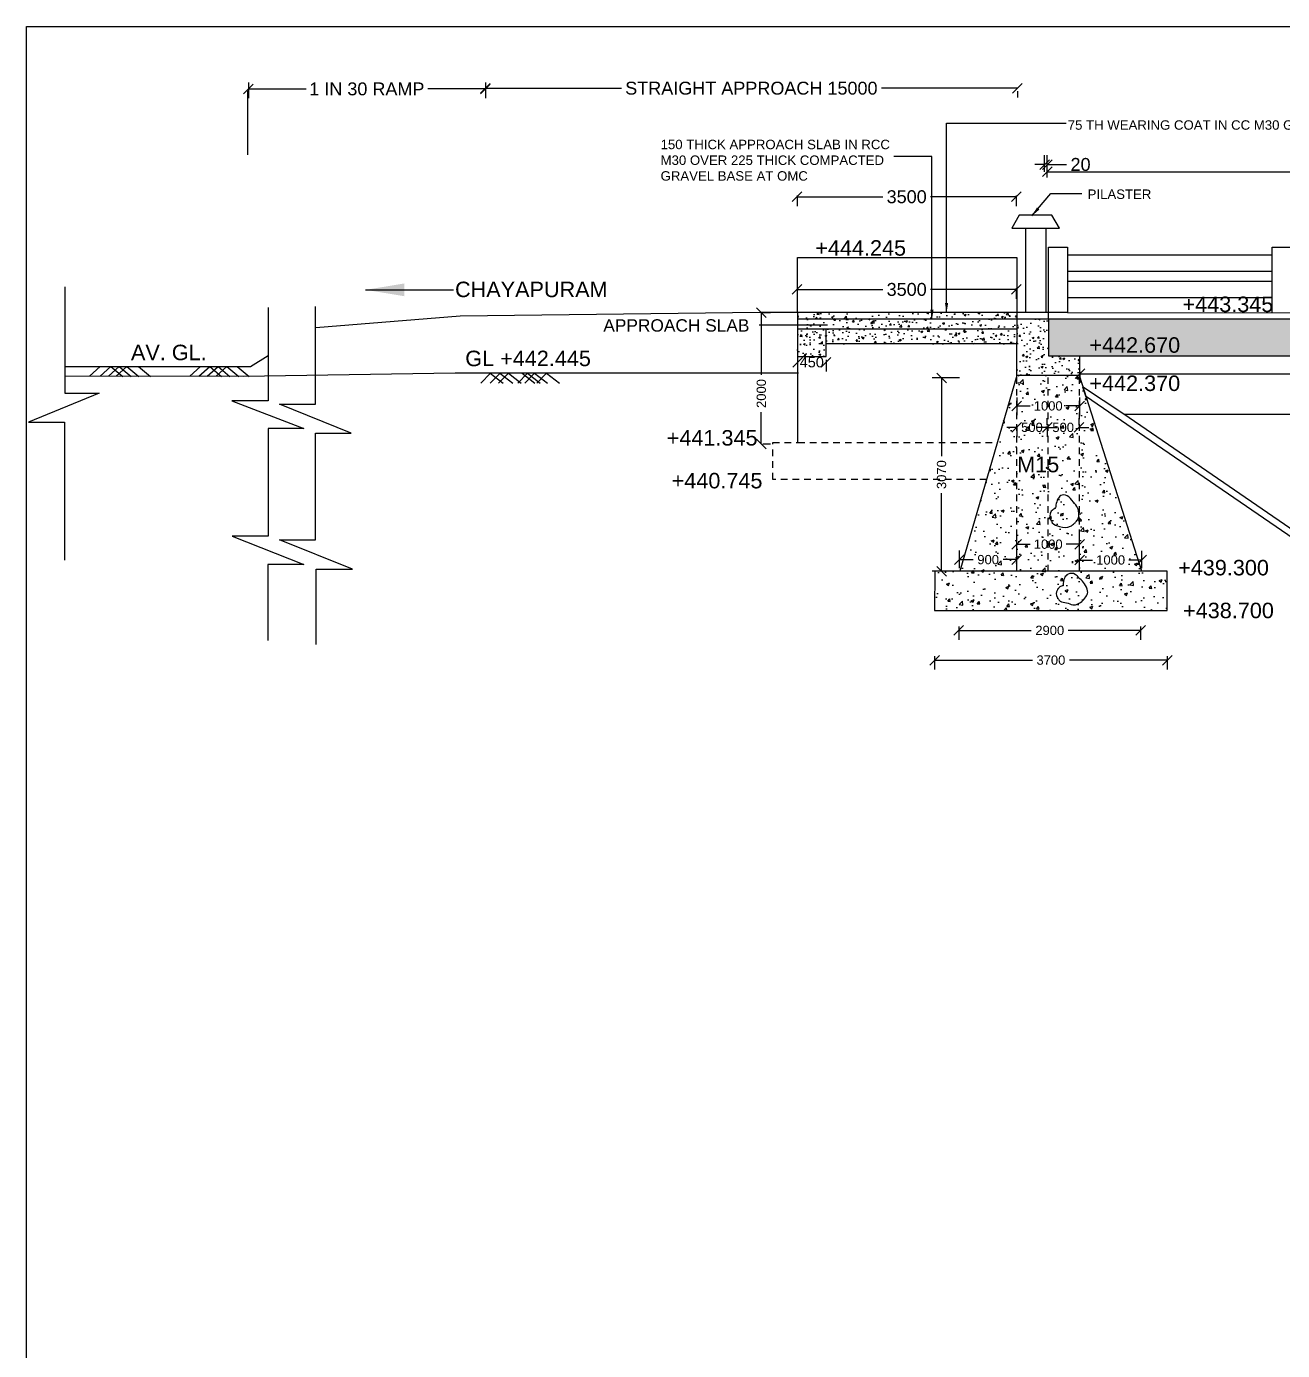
# Model space of a CAD drawing. Header units: inches. Extents: x 214 to 450, y 289 to 479.
# Drawn here: x 214.22 to 238.57, y 331.06 to 356.72 of the extents above; entities that cross this region are included whole.
import ezdxf

# ---------------------------------------------------------------- set-up
doc = ezdxf.new("R2010")
doc.units = ezdxf.units.IN
doc.header["$MEASUREMENT"] = 0
doc.linetypes.add('HIDDEN', pattern=[9.525, 6.35, -3.175])
for name, color, linetype in [('DIMENSION', 255, 'Continuous'), ('DRAWING', 2, 'Continuous'), ('HATCH', 7, 'Continuous'), ('TEXT', 255, 'Continuous')]:
    doc.layers.add(name, color=color, linetype=linetype)
doc.styles.get("Standard").update_dxf_attribs({"font": 'arial.ttf'})
doc.dimstyles.get("Standard").update_dxf_attribs({"dimtxt": 0.18, "dimasz": 0.1875, "dimexe": 0.18, "dimexo": 0.0625, "dimgap": 0.09, "dimtad": 0, "dimtih": 1, "dimtoh": 1, "dimdec": 4, "dimzin": 0, "dimdsep": 46, "dimtxsty": 'Standard', "dimcen": 0.09, "dimadec": 0, "dimazin": 0, "dimtfac": 1, "dimtdec": 4, "dimtofl": 0, "dimtmove": 0, "dimatfit": 3, "dimfxl": 1, "dimtolj": 1, "dimtzin": 0, "dimarcsym": 0})
pattern_1 = [(50, (0, 0), (0.57380815, -0.0502017), [0.06, -0.66]), (355, (0, 0), (-0.1110011, 0.6017537), [0.048, -0.528]), (100.4514, (0.0478, -0.0042), (0.4628075, 0.5515516), [0.05099215, -0.5609137]), (46.1842, (0, 0.16), (0.8537928, -0.1324152), [0.09, -0.99]), (96.6356, (0.07115, 0.149), (0.7477302, 0.7792943), [0.0764882, -0.8413704]), (351.1842, (0, 0.16), (0.7477296, 0.7792949), [0.072, -0.792]), (21, (0.08, 0.12), (0.47752564, -0.3220951), [0.06, -0.66]), (326, (0.08, 0.12), (0.1946523, 0.58012), [0.048, -0.528]), (71.4514, (0.1198, 0.09316), (0.6721781, 0.2580244), [0.05099215, -0.5609137]), (37.5, (0, 0), (0.00972788, 0.26631508), [0, -0.5216, 0, -0.536, 0, -0.53]), (7.5, (0, 0), (0.21045563, 0.31552937), [0, -0.3056, 0, -0.5096, 0, -0.202]), (327.5, (-0.1784, 0), (0.42705795, -0.0180439), [0, -0.2, 0, -0.624, 0, -0.828]), (317.5, (-0.2584, 0), (0.46654894, 0.080084), [0, -0.26, 0, -0.4144, 0, -0.588])]
pattern_2 = [(50, (0, 0), (0.3586301, -0.03137607), [0.0375, -0.4125]), (355, (0, 0), (-0.06937567, 0.37609607), [0.03, -0.33]), (100.4514, (0.0299, -0.0026), (0.2892547, 0.34471977), [0.0318701, -0.35057106]), (46.1842, (0, 0.1), (0.53362052, -0.0827595), [0.05625, -0.61875]), (96.6356, (0.04447, 0.0931), (0.46733135, 0.48705894), [0.04780514, -0.5258565]), (351.1842, (0, 0.1), (0.467331, 0.4870593), [0.045, -0.495]), (21, (0.05, 0.075), (0.29845353, -0.20130945), [0.0375, -0.4125]), (326, (0.05, 0.075), (0.12165767, 0.36257502), [0.03, -0.33]), (71.4514, (0.07487, 0.05822), (0.42011131, 0.16126525), [0.0318701, -0.35057106]), (37.5, (0, 0), (0.006079928, 0.166446927), [0, -0.326, 0, -0.335, 0, -0.33125]), (7.5, (0, 0), (0.13153477, 0.197205856), [0, -0.191, 0, -0.3185, 0, -0.12625]), (327.5, (-0.1115, 0), (0.26691122, -0.011277436), [0, -0.125, 0, -0.39, 0, -0.5175]), (317.5, (-0.1615, 0), (0.29159308, 0.05005249), [0, -0.1625, 0, -0.259, 0, -0.3675])]

# ---------------------------------------------------------------- blocks, each defined once
blk = doc.blocks.new('_Oblique')
at = {"color": 0, "linetype": 'ByBlock', "lineweight": -2}
blk.add_line((-0.5, -0.5), (0.5, 0.5), dxfattribs=at)
blk = doc.blocks.new('*D95')
at = {"layer": 'Defpoints', "color": 0, "ltscale": 0.02, "transparency": 16777216}
for p in [(232.292, 345.152), (235.817, 345.152), (235.817, 345.011)]:
    blk.add_point(p, dxfattribs=at)
at = {"layer": 'DIMENSION', "color": 0, "lineweight": -2, "ltscale": 0.02, "transparency": 16777216}
for p, q in [((232.292, 345.09), (232.292, 344.831)), ((232.292, 345.011), (233.695, 345.011)), ((235.817, 345.011), (234.415, 345.011)), ((235.817, 345.09), (235.817, 344.831))]:
    blk.add_line(p, q, dxfattribs=at)
at = {"layer": 'DIMENSION', "color": 0, "lineweight": -2, "ltscale": 0.02, "transparency": 16777216, "xscale": 0.1875, "yscale": 0.1875, "zscale": 0.1875, "rotation": 180}
blk.add_blockref('_Oblique', (232.292, 345.011), dxfattribs=at)
at = {"layer": 'DIMENSION', "color": 0, "lineweight": -2, "ltscale": 0.02, "transparency": 16777216, "xscale": 0.1875, "yscale": 0.1875, "zscale": 0.1875}
blk.add_blockref('_Oblique', (235.817, 345.011), dxfattribs=at)
at = {"layer": 'DIMENSION', "color": 0, "ltscale": 0.02, "transparency": 16777216, "insert": (234.055, 345.011), "char_height": 0.18, "attachment_point": 5}
blk.add_mtext('\\A1;2900', dxfattribs=at)
blk = doc.blocks.new('*D96')
at = {"layer": 'Defpoints', "color": 0, "ltscale": 0.02, "transparency": 16777216}
for p in [(231.822, 344.576), (236.333, 344.576), (236.333, 344.435)]:
    blk.add_point(p, dxfattribs=at)
at = {"layer": 'DIMENSION', "color": 0, "lineweight": -2, "ltscale": 0.02, "transparency": 16777216}
for p, q in [((231.822, 344.514), (231.822, 344.255)), ((231.822, 344.435), (233.719, 344.435)), ((236.333, 344.435), (234.436, 344.435)), ((236.333, 344.514), (236.333, 344.255))]:
    blk.add_line(p, q, dxfattribs=at)
at = {"layer": 'DIMENSION', "color": 0, "lineweight": -2, "ltscale": 0.02, "transparency": 16777216, "xscale": 0.1875, "yscale": 0.1875, "zscale": 0.1875, "rotation": 180}
blk.add_blockref('_Oblique', (231.822, 344.435), dxfattribs=at)
at = {"layer": 'DIMENSION', "color": 0, "lineweight": -2, "ltscale": 0.02, "transparency": 16777216, "xscale": 0.1875, "yscale": 0.1875, "zscale": 0.1875}
blk.add_blockref('_Oblique', (236.333, 344.435), dxfattribs=at)
at = {"layer": 'DIMENSION', "color": 0, "ltscale": 0.02, "transparency": 16777216, "insert": (234.077, 344.435), "char_height": 0.18, "attachment_point": 5}
blk.add_mtext('\\A1;3700', dxfattribs=at)
blk = doc.blocks.new('*D97')
at = {"layer": 'Defpoints', "color": 0, "ltscale": 0.02, "transparency": 16777216}
for p in [(233.416, 349.586), (234.634, 349.586), (234.634, 349.362)]:
    blk.add_point(p, dxfattribs=at)
at = {"layer": 'DIMENSION', "color": 0, "lineweight": -2, "ltscale": 0.02, "transparency": 16777216}
for p, q in [((233.416, 349.523), (233.416, 349.182)), ((234.634, 349.523), (234.634, 349.182)), ((233.416, 349.362), (233.675, 349.362)), ((234.634, 349.362), (234.375, 349.362))]:
    blk.add_line(p, q, dxfattribs=at)
at = {"layer": 'DIMENSION', "color": 0, "lineweight": -2, "ltscale": 0.02, "transparency": 16777216, "xscale": 0.1875, "yscale": 0.1875, "zscale": 0.1875, "rotation": 180}
blk.add_blockref('_Oblique', (233.416, 349.362), dxfattribs=at)
at = {"layer": 'DIMENSION', "color": 0, "lineweight": -2, "ltscale": 0.02, "transparency": 16777216, "xscale": 0.1875, "yscale": 0.1875, "zscale": 0.1875}
blk.add_blockref('_Oblique', (234.634, 349.362), dxfattribs=at)
at = {"layer": 'DIMENSION', "color": 0, "ltscale": 0.02, "transparency": 16777216, "insert": (234.025, 349.362), "char_height": 0.18, "attachment_point": 5}
blk.add_mtext('\\A1;1000', dxfattribs=at)
blk = doc.blocks.new('*D98')
at = {"layer": 'Defpoints', "color": 0, "ltscale": 0.02, "transparency": 16777216}
for p in [(233.414, 349.005), (234.007, 349.005), (234.007, 348.946)]:
    blk.add_point(p, dxfattribs=at)
at = {"layer": 'DIMENSION', "color": 0, "lineweight": -2, "ltscale": 0.02, "transparency": 16777216}
for p, q in [((233.414, 348.946), (233.226, 348.946)), ((233.414, 348.943), (233.414, 348.766)), ((234.007, 348.946), (234.195, 348.946)), ((234.007, 348.943), (234.007, 348.766))]:
    blk.add_line(p, q, dxfattribs=at)
at = {"layer": 'DIMENSION', "color": 0, "lineweight": -2, "ltscale": 0.02, "transparency": 16777216, "xscale": 0.1875, "yscale": 0.1875, "zscale": 0.1875}
blk.add_blockref('_Oblique', (233.414, 348.946), dxfattribs=at)
at = {"layer": 'DIMENSION', "color": 0, "lineweight": -2, "ltscale": 0.02, "transparency": 16777216, "xscale": 0.1875, "yscale": 0.1875, "zscale": 0.1875, "rotation": 180}
blk.add_blockref('_Oblique', (234.007, 348.946), dxfattribs=at)
at = {"layer": 'DIMENSION', "color": 0, "ltscale": 0.02, "transparency": 16777216, "insert": (233.71, 348.946), "char_height": 0.18, "attachment_point": 5}
blk.add_mtext('\\A1;500', dxfattribs=at)
blk = doc.blocks.new('*D99')
at = {"layer": 'Defpoints', "color": 0, "ltscale": 0.02, "transparency": 16777216}
for p in [(234.007, 348.924), (234.624, 348.946), (234.624, 348.924)]:
    blk.add_point(p, dxfattribs=at)
at = {"layer": 'DIMENSION', "color": 0, "lineweight": -2, "ltscale": 0.02, "transparency": 16777216}
for p, q in [((234.007, 348.987), (234.007, 349.126)), ((234.624, 348.987), (234.624, 349.126)), ((234.007, 348.946), (233.82, 348.946)), ((234.624, 348.946), (234.811, 348.946))]:
    blk.add_line(p, q, dxfattribs=at)
at = {"layer": 'DIMENSION', "color": 0, "lineweight": -2, "ltscale": 0.02, "transparency": 16777216, "xscale": 0.1875, "yscale": 0.1875, "zscale": 0.1875}
blk.add_blockref('_Oblique', (234.007, 348.946), dxfattribs=at)
at = {"layer": 'DIMENSION', "color": 0, "lineweight": -2, "ltscale": 0.02, "transparency": 16777216, "xscale": 0.1875, "yscale": 0.1875, "zscale": 0.1875, "rotation": 180}
blk.add_blockref('_Oblique', (234.624, 348.946), dxfattribs=at)
at = {"layer": 'DIMENSION', "color": 0, "ltscale": 0.02, "transparency": 16777216, "insert": (234.315, 348.946), "char_height": 0.18, "attachment_point": 5}
blk.add_mtext('\\A1;500', dxfattribs=at)
blk = doc.blocks.new('*D100')
at = {"layer": 'Defpoints', "color": 0, "ltscale": 0.02, "transparency": 16777216}
for p in [(231.958, 349.906), (232.368, 349.906), (232.368, 346.157)]:
    blk.add_point(p, dxfattribs=at)
at = {"layer": 'DIMENSION', "color": 0, "lineweight": -2, "ltscale": 0.02, "transparency": 16777216}
for p, q in [((232.305, 349.906), (231.778, 349.906)), ((231.958, 349.906), (231.958, 348.39)), ((231.958, 346.157), (231.958, 347.673)), ((232.305, 346.157), (231.778, 346.157))]:
    blk.add_line(p, q, dxfattribs=at)
at = {"layer": 'DIMENSION', "color": 0, "lineweight": -2, "ltscale": 0.02, "transparency": 16777216, "xscale": 0.1875, "yscale": 0.1875, "zscale": 0.1875}
for p, rotation in [((231.958, 349.906), 90), ((231.958, 346.157), 270)]:
    blk.add_blockref('_Oblique', p, dxfattribs=dict(at, rotation=rotation))
at = {"layer": 'DIMENSION', "color": 0, "ltscale": 0.02, "transparency": 16777216, "insert": (231.958, 348.031), "char_height": 0.18, "attachment_point": 5, "rotation": 90}
blk.add_mtext('\\A1;3070', dxfattribs=at)
blk = doc.blocks.new('*D101')
at = {"layer": 'Defpoints', "color": 0, "ltscale": 0.02, "transparency": 16777216}
for p in [(228.435, 351.171), (228.465, 351.171), (228.435, 348.627)]:
    blk.add_point(p, dxfattribs=at)
at = {"layer": 'DIMENSION', "color": 0, "lineweight": -2, "ltscale": 0.02, "transparency": 16777216}
for p, q in [((228.465, 351.171), (228.465, 349.963)), ((228.497, 351.171), (228.645, 351.171)), ((228.465, 348.627), (228.465, 349.243)), ((228.497, 348.627), (228.645, 348.627))]:
    blk.add_line(p, q, dxfattribs=at)
at = {"layer": 'DIMENSION', "color": 0, "lineweight": -2, "ltscale": 0.02, "transparency": 16777216, "xscale": 0.1875, "yscale": 0.1875, "zscale": 0.1875}
for p, rotation in [((228.465, 351.171), 89.99573861885621), ((228.465, 348.627), 269.9957386188563)]:
    blk.add_blockref('_Oblique', p, dxfattribs=dict(at, rotation=rotation))
at = {"layer": 'DIMENSION', "color": 0, "ltscale": 0.02, "transparency": 16777216, "insert": (228.465, 349.603), "char_height": 0.18, "attachment_point": 5, "rotation": 90}
blk.add_mtext('\\A1;2000', dxfattribs=at)
blk = doc.blocks.new('*D113')
at = {"layer": 'Defpoints', "color": 0, "ltscale": 0.02, "transparency": 16777216}
for p in [(234.007, 353.9), (234.007, 353.726), (245.467, 353.726)]:
    blk.add_point(p, dxfattribs=at)
at = {"layer": 'DIMENSION', "color": 0, "lineweight": -2, "ltscale": 0.02, "transparency": 16777216}
for p, q in [((234.007, 353.789), (234.007, 354.08)), ((234.007, 353.9), (239.275, 353.9)), ((245.467, 353.9), (240.2, 353.9)), ((245.467, 353.789), (245.467, 354.08))]:
    blk.add_line(p, q, dxfattribs=at)
at = {"layer": 'DIMENSION', "color": 0, "lineweight": -2, "ltscale": 0.02, "transparency": 16777216, "xscale": 0.1875, "yscale": 0.1875, "zscale": 0.1875, "rotation": 180}
blk.add_blockref('_Oblique', (234.007, 353.9), dxfattribs=at)
at = {"layer": 'DIMENSION', "color": 0, "lineweight": -2, "ltscale": 0.02, "transparency": 16777216, "xscale": 0.1875, "yscale": 0.1875, "zscale": 0.1875}
blk.add_blockref('_Oblique', (245.467, 353.9), dxfattribs=at)
at = {"layer": 'DIMENSION', "color": 0, "ltscale": 0.02, "transparency": 16777216, "insert": (239.737, 353.9), "char_height": 0.25, "attachment_point": 5}
blk.add_mtext('\\A1;9480', dxfattribs=at)
blk = doc.blocks.new('*D114')
at = {"layer": 'Defpoints', "color": 0, "ltscale": 0.02, "transparency": 16777216}
for p in [(233.955, 354.041), (233.955, 353.839), (234.006, 353.839)]:
    blk.add_point(p, dxfattribs=at)
at = {"layer": 'DIMENSION', "color": 0, "lineweight": -2, "ltscale": 0.02, "transparency": 16777216}
for p, q in [((233.955, 353.901), (233.955, 354.221)), ((234.006, 353.901), (234.006, 354.221)), ((233.955, 354.041), (233.767, 354.041)), ((234.006, 354.041), (234.381, 354.041))]:
    blk.add_line(p, q, dxfattribs=at)
at = {"layer": 'DIMENSION', "color": 0, "lineweight": -2, "ltscale": 0.02, "transparency": 16777216, "xscale": 0.1875, "yscale": 0.1875, "zscale": 0.1875}
blk.add_blockref('_Oblique', (233.955, 354.041), dxfattribs=at)
at = {"layer": 'DIMENSION', "color": 0, "lineweight": -2, "ltscale": 0.02, "transparency": 16777216, "xscale": 0.1875, "yscale": 0.1875, "zscale": 0.1875, "rotation": 180}
blk.add_blockref('_Oblique', (234.006, 354.041), dxfattribs=at)
at = {"layer": 'DIMENSION', "color": 0, "ltscale": 0.02, "transparency": 16777216, "insert": (234.652, 354.041), "char_height": 0.25, "attachment_point": 5}
blk.add_mtext('\\A1;20', dxfattribs=at)
blk = doc.blocks.new('*D115')
at = {"layer": 'Defpoints', "color": 0, "ltscale": 0.02, "transparency": 16777216}
for p in [(229.157, 353.505), (229.157, 353.415), (233.407, 353.505)]:
    blk.add_point(p, dxfattribs=at)
at = {"layer": 'DIMENSION', "color": 0, "lineweight": -2, "ltscale": 0.02, "transparency": 16777216}
for p, q in [((229.157, 353.442), (229.157, 353.235)), ((229.157, 353.415), (230.819, 353.415)), ((233.407, 353.415), (231.745, 353.415)), ((233.407, 353.442), (233.407, 353.235))]:
    blk.add_line(p, q, dxfattribs=at)
at = {"layer": 'DIMENSION', "color": 0, "lineweight": -2, "ltscale": 0.02, "transparency": 16777216, "xscale": 0.1875, "yscale": 0.1875, "zscale": 0.1875, "rotation": 180}
blk.add_blockref('_Oblique', (229.157, 353.415), dxfattribs=at)
at = {"layer": 'DIMENSION', "color": 0, "lineweight": -2, "ltscale": 0.02, "transparency": 16777216, "xscale": 0.1875, "yscale": 0.1875, "zscale": 0.1875}
blk.add_blockref('_Oblique', (233.407, 353.415), dxfattribs=at)
at = {"layer": 'DIMENSION', "color": 0, "ltscale": 0.02, "transparency": 16777216, "insert": (231.282, 353.415), "char_height": 0.25, "attachment_point": 5}
blk.add_mtext('\\A1;3500', dxfattribs=at)
blk = doc.blocks.new('*D116')
at = {"layer": 'Defpoints', "color": 0, "ltscale": 0.02, "transparency": 16777216}
for p in [(229.157, 351.709), (229.157, 351.619), (233.407, 351.709)]:
    blk.add_point(p, dxfattribs=at)
at = {"layer": 'DIMENSION', "color": 0, "lineweight": -2, "ltscale": 0.02, "transparency": 16777216}
for p, q in [((229.157, 351.647), (229.157, 351.439)), ((229.157, 351.619), (230.819, 351.619)), ((233.407, 351.619), (231.745, 351.619)), ((233.407, 351.647), (233.407, 351.439))]:
    blk.add_line(p, q, dxfattribs=at)
at = {"layer": 'DIMENSION', "color": 0, "lineweight": -2, "ltscale": 0.02, "transparency": 16777216, "xscale": 0.1875, "yscale": 0.1875, "zscale": 0.1875, "rotation": 180}
blk.add_blockref('_Oblique', (229.157, 351.619), dxfattribs=at)
at = {"layer": 'DIMENSION', "color": 0, "lineweight": -2, "ltscale": 0.02, "transparency": 16777216, "xscale": 0.1875, "yscale": 0.1875, "zscale": 0.1875}
blk.add_blockref('_Oblique', (233.407, 351.619), dxfattribs=at)
at = {"layer": 'DIMENSION', "color": 0, "ltscale": 0.02, "transparency": 16777216, "insert": (231.282, 351.619), "char_height": 0.25, "attachment_point": 5}
blk.add_mtext('\\A1;3500', dxfattribs=at)
blk = doc.blocks.new('*D117')
at = {"layer": 'Defpoints', "color": 0, "ltscale": 0.02, "transparency": 16777216}
for p in [(218.524, 355.69), (223.116, 355.69), (218.524, 355.505)]:
    blk.add_point(p, dxfattribs=at)
at = {"layer": 'DIMENSION', "color": 0, "lineweight": -2, "ltscale": 0.02, "transparency": 16777216}
for p, q in [((218.524, 355.628), (218.524, 355.325)), ((218.524, 355.505), (219.641, 355.505)), ((223.116, 355.505), (222, 355.505)), ((223.116, 355.628), (223.116, 355.325))]:
    blk.add_line(p, q, dxfattribs=at)
at = {"layer": 'DIMENSION', "color": 0, "lineweight": -2, "ltscale": 0.02, "transparency": 16777216, "xscale": 0.1875, "yscale": 0.1875, "zscale": 0.1875, "rotation": 180}
blk.add_blockref('_Oblique', (218.524, 355.505), dxfattribs=at)
at = {"layer": 'DIMENSION', "color": 0, "lineweight": -2, "ltscale": 0.02, "transparency": 16777216, "xscale": 0.1875, "yscale": 0.1875, "zscale": 0.1875}
blk.add_blockref('_Oblique', (223.116, 355.505), dxfattribs=at)
at = {"layer": 'DIMENSION', "color": 0, "ltscale": 0.02, "transparency": 16777216, "insert": (220.82, 355.505), "char_height": 0.25, "attachment_point": 5}
blk.add_mtext('\\A1;1 IN 30 RAMP', dxfattribs=at)
blk = doc.blocks.new('*D118')
at = {"layer": 'Defpoints', "color": 0, "ltscale": 0.02, "transparency": 16777216}
for p in [(223.116, 355.526), (233.429, 355.526), (233.429, 355.519)]:
    blk.add_point(p, dxfattribs=at)
at = {"layer": 'DIMENSION', "color": 0, "lineweight": -2, "ltscale": 0.02, "transparency": 16777216}
for p, q in [((223.116, 355.519), (225.753, 355.519)), ((223.116, 355.464), (223.116, 355.339)), ((233.429, 355.519), (230.792, 355.519)), ((233.429, 355.464), (233.429, 355.339))]:
    blk.add_line(p, q, dxfattribs=at)
at = {"layer": 'DIMENSION', "color": 0, "lineweight": -2, "ltscale": 0.02, "transparency": 16777216, "xscale": 0.1875, "yscale": 0.1875, "zscale": 0.1875, "rotation": 180}
blk.add_blockref('_Oblique', (223.116, 355.519), dxfattribs=at)
at = {"layer": 'DIMENSION', "color": 0, "lineweight": -2, "ltscale": 0.02, "transparency": 16777216, "xscale": 0.1875, "yscale": 0.1875, "zscale": 0.1875}
blk.add_blockref('_Oblique', (233.429, 355.519), dxfattribs=at)
at = {"layer": 'DIMENSION', "color": 0, "ltscale": 0.02, "transparency": 16777216, "insert": (228.272, 355.519), "char_height": 0.25, "attachment_point": 5}
blk.add_mtext('\\A1;STRAIGHT APPROACH 15000', dxfattribs=at)
blk = doc.blocks.new('*D119')
at = {"layer": 'Defpoints', "color": 0, "ltscale": 0.02, "transparency": 16777216}
for p in [(234.639, 350.087), (244.89, 350.087), (244.89, 349.987)]:
    blk.add_point(p, dxfattribs=at)
at = {"layer": 'DIMENSION', "color": 0, "lineweight": -2, "ltscale": 0.02, "transparency": 16777216}
for p, q in [((234.639, 350.024), (234.639, 349.807)), ((244.89, 350.024), (244.89, 349.807)), ((234.639, 349.987), (239.301, 349.987)), ((244.89, 349.987), (240.227, 349.987))]:
    blk.add_line(p, q, dxfattribs=at)
at = {"layer": 'DIMENSION', "color": 0, "lineweight": -2, "ltscale": 0.02, "transparency": 16777216, "xscale": 0.1875, "yscale": 0.1875, "zscale": 0.1875, "rotation": 180}
blk.add_blockref('_Oblique', (234.639, 349.987), dxfattribs=at)
at = {"layer": 'DIMENSION', "color": 0, "lineweight": -2, "ltscale": 0.02, "transparency": 16777216, "xscale": 0.1875, "yscale": 0.1875, "zscale": 0.1875}
blk.add_blockref('_Oblique', (244.89, 349.987), dxfattribs=at)
at = {"layer": 'DIMENSION', "color": 0, "ltscale": 0.02, "transparency": 16777216, "insert": (239.764, 349.987), "char_height": 0.25, "attachment_point": 5}
blk.add_mtext('\\A1;8500', dxfattribs=at)
blk = doc.blocks.new('*D126')
at = {"layer": 'Defpoints', "color": 0, "ltscale": 0.02, "transparency": 16777216}
for p in [(232.305, 346.157), (233.416, 346.383), (233.416, 346.157)]:
    blk.add_point(p, dxfattribs=at)
at = {"layer": 'DIMENSION', "color": 0, "lineweight": -2, "ltscale": 0.02, "transparency": 16777216}
for p, q in [((232.305, 346.22), (232.305, 346.563)), ((233.416, 346.22), (233.416, 346.563)), ((232.305, 346.383), (232.572, 346.383)), ((233.416, 346.383), (233.149, 346.383))]:
    blk.add_line(p, q, dxfattribs=at)
at = {"layer": 'DIMENSION', "color": 0, "lineweight": -2, "ltscale": 0.02, "transparency": 16777216, "xscale": 0.1875, "yscale": 0.1875, "zscale": 0.1875, "rotation": 180}
blk.add_blockref('_Oblique', (232.305, 346.383), dxfattribs=at)
at = {"layer": 'DIMENSION', "color": 0, "lineweight": -2, "ltscale": 0.02, "transparency": 16777216, "xscale": 0.1875, "yscale": 0.1875, "zscale": 0.1875}
blk.add_blockref('_Oblique', (233.416, 346.383), dxfattribs=at)
at = {"layer": 'DIMENSION', "color": 0, "ltscale": 0.02, "transparency": 16777216, "insert": (232.861, 346.383), "char_height": 0.18, "attachment_point": 5}
blk.add_mtext('\\A1;900', dxfattribs=at)
blk = doc.blocks.new('*D127')
at = {"layer": 'Defpoints', "color": 0, "ltscale": 0.02, "transparency": 16777216}
for p in [(234.634, 346.682), (233.416, 346.157), (234.634, 346.157)]:
    blk.add_point(p, dxfattribs=at)
at = {"layer": 'DIMENSION', "color": 0, "lineweight": -2, "ltscale": 0.02, "transparency": 16777216}
for p, q in [((233.416, 346.22), (233.416, 346.862)), ((233.416, 346.682), (233.675, 346.682)), ((234.634, 346.682), (234.375, 346.682)), ((234.634, 346.22), (234.634, 346.862))]:
    blk.add_line(p, q, dxfattribs=at)
at = {"layer": 'DIMENSION', "color": 0, "lineweight": -2, "ltscale": 0.02, "transparency": 16777216, "xscale": 0.1875, "yscale": 0.1875, "zscale": 0.1875, "rotation": 180}
blk.add_blockref('_Oblique', (233.416, 346.682), dxfattribs=at)
at = {"layer": 'DIMENSION', "color": 0, "lineweight": -2, "ltscale": 0.02, "transparency": 16777216, "xscale": 0.1875, "yscale": 0.1875, "zscale": 0.1875}
blk.add_blockref('_Oblique', (234.634, 346.682), dxfattribs=at)
at = {"layer": 'DIMENSION', "color": 0, "ltscale": 0.02, "transparency": 16777216, "insert": (234.025, 346.682), "char_height": 0.18, "attachment_point": 5}
blk.add_mtext('\\A1;1000', dxfattribs=at)
blk = doc.blocks.new('*D128')
at = {"layer": 'Defpoints', "color": 0, "ltscale": 0.02, "transparency": 16777216}
for p in [(234.634, 346.157), (235.837, 346.376), (235.837, 346.157)]:
    blk.add_point(p, dxfattribs=at)
at = {"layer": 'DIMENSION', "color": 0, "lineweight": -2, "ltscale": 0.02, "transparency": 16777216}
for p, q in [((234.634, 346.22), (234.634, 346.556)), ((235.837, 346.22), (235.837, 346.556)), ((234.634, 346.376), (234.885, 346.376)), ((235.837, 346.376), (235.585, 346.376))]:
    blk.add_line(p, q, dxfattribs=at)
at = {"layer": 'DIMENSION', "color": 0, "lineweight": -2, "ltscale": 0.02, "transparency": 16777216, "xscale": 0.1875, "yscale": 0.1875, "zscale": 0.1875, "rotation": 180}
blk.add_blockref('_Oblique', (234.634, 346.376), dxfattribs=at)
at = {"layer": 'DIMENSION', "color": 0, "lineweight": -2, "ltscale": 0.02, "transparency": 16777216, "xscale": 0.1875, "yscale": 0.1875, "zscale": 0.1875}
blk.add_blockref('_Oblique', (235.837, 346.376), dxfattribs=at)
at = {"layer": 'DIMENSION', "color": 0, "ltscale": 0.02, "transparency": 16777216, "insert": (235.235, 346.376), "char_height": 0.18, "attachment_point": 5}
blk.add_mtext('\\A1;1000 ', dxfattribs=at)

msp = doc.modelspace()

# ---------------------------------------------------------------- hatches: boundary and pattern name
at = {"layer": 'HATCH', "ltscale": 0.02}
h = msp.add_hatch(dxfattribs=at)
h.set_pattern_fill('AR-CONC', color=256, scale=0.05, style=0)
h.set_pattern_definition(pattern_2)
h.paths.add_polyline_path([(229.7186, 350.85158), (229.16742, 350.85158), (229.16742, 350.31828), (229.7186, 350.31828)])
h.paths.add_polyline_path([(233.416, 351.04572), (229.16742, 351.04572), (229.16742, 350.85158), (233.416, 350.85158)])
h.paths.add_polyline_path([(233.416, 351.17119), (229.16742, 351.17119), (229.16742, 351.04572), (233.416, 351.04572)])
h = msp.add_hatch(dxfattribs=at)
h.set_pattern_fill('AR-CONC', color=256, scale=0.05, style=0)
h.set_pattern_definition(pattern_2)
h.paths.add_polyline_path([(234.03283, 351.04572), (233.416, 351.04572), (233.416, 350.56398), (233.416, 349.95402), (234.63396, 349.95402), (234.63396, 350.33537), (234.03283, 350.33537)])
h = msp.add_hatch(dxfattribs=at)
h.set_pattern_fill('AR-CONC', color=256, scale=0.08, style=0)
h.set_pattern_definition(pattern_1)
h.paths.add_polyline_path([(251.25944, 351.04572), (234.03283, 351.04572), (234.03283, 350.33537), (234.63396, 350.33537), (251.25944, 350.33567)])
h = msp.add_hatch(dxfattribs=at)
h.set_pattern_fill('AR-SAND', color=256, scale=0.2, style=0)
h.set_pattern_definition([(37.5, (0, 0), (-0.01259867, 0.38536475), [0, -0.304, 0, -0.34, 0, -0.325]), (7.5, (0, 0), (0.35395534, 0.5644292), [0, -0.164, 0, -0.274, 0, -0.105]), (327.5, (-0.246, 0), (0.62282837, 0.0011318), [0, -0.1, 0, -0.36, 0, -0.47]), (317.5, (-0.246, 0), (0.6012253, 0.1755351), [0, -0.05, 0, -0.236, 0, -0.27])])
h.paths.add_polyline_path([(229.16742, 350.85158), (229.16742, 350.31828), (229.7186, 350.31828), (229.7186, 350.85158)])
h = msp.add_hatch(dxfattribs=at)
h.set_pattern_fill('AR-CONC', color=256, scale=0.05, style=0)
h.set_pattern_definition(pattern_2)
h.paths.add_polyline_path([(233.416, 350.85158), (229.7186, 350.85158), (229.7186, 350.56398), (233.416, 350.56398)])
h = msp.add_hatch(dxfattribs=at)
h.set_pattern_fill('AR-CONC', color=256, scale=0.08, style=0)
h.set_pattern_definition(pattern_1)
h.paths.add_polyline_path([(236.33251, 346.15745), (235.83676, 346.15745), (234.63396, 346.15745), (234.02191, 346.15745), (233.416, 346.15745), (232.31213, 346.15745), (231.82821, 346.15745), (231.82214, 345.40018), (236.33251, 345.40018)])
h.paths.add_polyline_path([(234.76264, 349.54786), (234.74775, 349.55806), (234.69205, 349.732), (234.70758, 349.72164), (234.63396, 349.95402), (234.63396, 346.15745), (235.83676, 346.15745)])
h.paths.add_polyline_path([(234.63396, 349.95402), (234.02191, 349.95402), (234.02191, 346.15745), (234.63396, 346.15745)])
h.paths.add_polyline_path([(234.02191, 349.95402), (233.416, 349.95402), (233.416, 349.93517), (233.416, 346.15745), (234.02191, 346.15745)])
h.paths.add_polyline_path([(233.416, 349.95402), (232.31213, 346.15745), (233.416, 346.15745)])

# ---------------------------------------------------------------- linework, layer by layer
at = {"layer": 'DIMENSION', "ltscale": 0.02}
for p, q in [((229.16742, 350.25578), (229.16742, 350.02872)), ((229.7186, 350.25578), (229.7186, 350.02872))]:
    msp.add_line(p, q, dxfattribs=at)
at = {"layer": 'DRAWING', "ltscale": 0.02}
msp.add_lwpolyline([(310.47228, 289.32157), (214.2227, 289.32157), (214.2227, 356.71607), (310.47228, 356.71607)], close=True, dxfattribs=at)
for points in [[(218.50638, 355.46727), (218.50638, 354.23041)], [(233.97696, 352.8071), (234.24575, 352.8071), (234.09762, 353.06188), (233.45923, 353.06188), (233.32249, 352.80601), (233.58246, 352.80601), (233.58246, 351.17119), (229.16742, 351.17119), (229.16742, 352.23742), (233.416, 352.23742), (233.416, 350.56398)], [(233.58246, 352.80601), (233.97696, 352.8071)], [(233.97696, 352.8071), (233.97696, 351.17119)], [(234.03283, 352.43742), (234.40152, 352.43742), (234.40152, 352.2926), (234.40152, 351.98882), (234.40152, 351.77041), (234.40152, 351.47053), (234.40152, 351.17119), (233.58246, 351.17119)], [(269.08814, 351.04572), (234.03283, 351.04572), (234.03283, 352.43742)], [(234.40152, 351.17119), (245.1256, 351.16295), (245.1256, 352.43114), (245.50945, 352.43114), (245.50945, 351.16163)], [(238.36622, 351.16992), (238.36622, 352.43938), (238.75008, 352.43938), (238.75008, 351.16986)], [(234.40152, 352.2926), (238.36622, 352.2926)], [(238.36622, 351.96887), (234.40152, 351.96887)], [(214.96538, 351.67115), (214.96538, 349.60904), (215.62979, 349.60904), (214.26327, 349.04502), (214.95978, 349.04502), (214.95978, 346.37171)], [(234.40152, 351.7814), (238.36622, 351.7814)], [(219.8375, 344.73806), (219.8375, 346.19598), (220.54176, 346.19598), (219.12781, 346.76536), (219.82578, 346.76536), (219.82578, 348.83391), (220.51262, 348.83391), (219.12803, 349.39684), (219.82621, 349.39684), (219.82621, 351.28889)], [(238.36622, 351.45768), (234.40152, 351.45768)], [(218.90833, 351.27254), (218.90833, 349.45891), (218.2052, 349.45891), (219.59517, 348.92613), (218.90855, 348.92613), (218.90855, 346.84083), (218.20816, 346.84083), (219.59565, 346.28832), (218.89983, 346.28832), (218.89983, 344.81934)], [(229.16742, 351.17119), (228.43499, 351.17119), (222.62793, 351.09978), (219.83202, 350.8782)], [(229.16742, 351.17119), (229.16742, 348.65123)], [(234.03283, 351.04572), (229.16742, 351.04572)], [(234.03283, 351.04572), (234.03283, 350.33537), (234.63396, 350.33537), (234.63396, 349.95402)], [(229.74748, 350.92946), (228.42402, 350.92946)], [(229.16704, 350.31828), (229.7186, 350.31828), (229.7186, 350.85158)], [(233.416, 350.85158), (229.16742, 350.85158)], [(233.416, 349.93517), (233.416, 350.56398), (229.7186, 350.56398)], [(214.9629, 350.12728), (218.56513, 350.12728), (218.90833, 350.33713)], [(234.63396, 350.33537), (267.87996, 350.33597)], [(215.44481, 349.93596), (215.65388, 350.12728)], [(215.64865, 349.93596), (215.85771, 350.12728)], [(215.8113, 349.93596), (216.02036, 350.12728)], [(215.85771, 350.12728), (216.08813, 349.93557)], [(215.95803, 349.93596), (216.1671, 350.12728)], [(216.02069, 350.12728), (216.25111, 349.93557)], [(216.1671, 350.12728), (216.39752, 349.93557)], [(216.39599, 350.12728), (216.62641, 349.93557)], [(217.38785, 349.93596), (217.59691, 350.12728)], [(217.56614, 349.93596), (217.77521, 350.12728)], [(217.7268, 349.93596), (217.93587, 350.12728)], [(217.77521, 350.12728), (218.00563, 349.93557)], [(217.89763, 349.93596), (218.10669, 350.12728)], [(217.93587, 350.12728), (218.16629, 349.93557)], [(218.10669, 350.12728), (218.33711, 349.93557)], [(218.30693, 350.12728), (218.53735, 349.93557)], [(229.18667, 349.99889), (222.52905, 349.99889), (218.42339, 349.93416), (214.96538, 349.93625)], [(223.21651, 349.99889), (223.02842, 349.80618)], [(223.21002, 349.99889), (223.45922, 349.80439)], [(223.40037, 349.99889), (223.21227, 349.80618)], [(223.56235, 349.99889), (223.37426, 349.80618)], [(223.39833, 349.99889), (223.64753, 349.80439)], [(223.56277, 349.99889), (223.81198, 349.80439)], [(223.93221, 349.99889), (223.74412, 349.80618)], [(223.82665, 349.99889), (224.07586, 349.80439)], [(224.07179, 349.99889), (223.8837, 349.80618)], [(223.93221, 349.99889), (224.18142, 349.80439)], [(224.07179, 349.99889), (224.321, 349.80439)], [(224.30339, 349.99889), (224.11529, 349.80618)], [(224.30339, 349.99889), (224.55259, 349.80439)], [(234.63396, 349.95402), (233.416, 349.95402), (232.31213, 346.15745)], [(235.83676, 346.15745), (234.63396, 349.95402)], [(234.74775, 349.55806), (243.96786, 343.24052), (258.54784, 343.24052), (267.56278, 349.44053), (267.62085, 349.62207), (258.50424, 343.3805), (243.96759, 343.3805), (235.49012, 349.19957), (234.69205, 349.732), (234.74775, 349.55806)], [(235.49012, 349.19957), (267.00374, 349.19957)], [(231.82214, 345.40018), (236.33251, 345.40018), (236.33251, 346.15745), (235.83676, 346.15745), (234.63396, 346.15745), (234.02191, 346.15745), (233.416, 346.15745), (232.31213, 346.15745), (231.82821, 346.15745), (231.82214, 345.40018)]]:
    msp.add_lwpolyline(points, dxfattribs=at)
at = {"layer": 'DRAWING', "linetype": 'HIDDEN', "ltscale": 0.02}
for points in [[(233.416, 346.15745), (233.416, 349.95402)], [(234.02191, 346.15745), (234.02191, 349.95402)], [(234.63396, 346.15745), (234.63396, 349.95402)], [(232.82974, 347.93768), (228.68834, 347.93768), (228.68834, 348.65123), (229.17914, 348.65123), (233.0372, 348.65123)]]:
    msp.add_lwpolyline(points, dxfattribs=at)
at = {"layer": 'DRAWING', "ltscale": 0.02}
for points in [[(234.1743, 347.44451), (234.21386, 347.55878), (234.2698, 347.62326), (234.39029, 347.62183), (234.51221, 347.49716), (234.5954, 347.38682), (234.61835, 347.29225), (234.61261, 347.19767), (234.57532, 347.13175), (234.53516, 347.08733), (234.45627, 347.03001), (234.24398, 347.02428), (234.10485, 347.09879), (234.07186, 347.16758), (234.06039, 347.26215), (234.09911, 347.33524), (234.1651, 347.39112), (234.1737, 347.41978), (234.1743, 347.44451)], [(234.31629, 345.87803), (234.34439, 346.03526), (234.40875, 346.09955), (234.55062, 346.09809), (234.61351, 346.03818), (234.70944, 345.94116), (234.7773, 345.81257), (234.79017, 345.75296), (234.75507, 345.66061), (234.67433, 345.56943), (234.57488, 345.51449), (234.49999, 345.50981), (234.38181, 345.54839), (234.25661, 345.58112), (234.21215, 345.62788), (234.18407, 345.75763), (234.21332, 345.81491), (234.25076, 345.85466), (234.31629, 345.87803)]]:
    msp.add_spline(points, degree=3, dxfattribs=at)

# ---------------------------------------------------------------- block references
at = {"layer": 'DIMENSION', "ltscale": 0.02, "xscale": 0.1875, "yscale": 0.1875, "zscale": 0.1875, "rotation": 180}
msp.add_blockref('_Oblique', (229.16742, 350.20872), dxfattribs=at)
at = {"layer": 'DIMENSION', "ltscale": 0.02, "xscale": 0.1875, "yscale": 0.1875, "zscale": 0.1875}
msp.add_blockref('_Oblique', (229.7186, 350.20872), dxfattribs=at)

# ---------------------------------------------------------------- texts
at = {"layer": 'DIMENSION', "ltscale": 0.02, "insert": (229.44301, 350.20872), "char_height": 0.2, "attachment_point": 5}
msp.add_mtext('\\A1;450', dxfattribs=at)
at = {"layer": 'TEXT'}
for s, height, p in [(' +444.245', 0.3, (229.3946, 352.27435)), ('CHAYAPURAM', 0.3, (222.5286, 351.47051)), ('+443.345', 0.3, (236.62885, 351.18184)), ('APPROACH SLAB', 0.24, (225.40246, 350.80221)), ('AV. GL.', 0.3, (216.24816, 350.249)), ('+442.670', 0.3, (234.82327, 350.39254)), ('GL +442.445', 0.3, (222.72704, 350.1329)), ('+442.370', 0.3, (234.82327, 349.65173)), ('+441.345', 0.3, (226.63179, 348.59429)), ('M15', 0.3, (233.42338, 348.07605)), ('+440.745', 0.3, (226.72764, 347.76458)), ('+439.300', 0.3, (236.54367, 346.07817)), ('+438.700', 0.3, (236.63951, 345.24846))]:
    msp.add_text(s, height=height, dxfattribs=at).set_placement(p)
at = {"layer": 'TEXT', "attachment_point": 1}
for s, insert, char_height, width in [('75 TH WEARING COAT IN CC M30 GRADE', (234.40405, 354.89803), 0.1829181, 5.4509606), ('150 THICK APPROACH SLAB IN RCC\\PM30 OVER 225 THICK COMPACTED \\PGRAVEL BASE AT OMC', (226.51282, 354.52105), 0.1829181, 4.9835031), ('PILASTER', (234.78919, 353.55715), 0.182918, 5.4509606)]:
    msp.add_mtext(s, dxfattribs=dict(at, insert=insert, char_height=char_height, width=width))

# ---------------------------------------------------------------- dimensions: what is measured, and where the dimension line sits
at = {"layer": 'DIMENSION', "ltscale": 0.02}
for base, p1, p2, text, override, picture, middle in [((218.52419, 355.50548), (223.11597, 355.69039), (218.52419, 355.69039), '1 IN 30 RAMP', {"dimtxt": 0.25, "dimblk1": 'Oblique', "dimblk2": 'Oblique', "dimsah": 1}, '*D117', (220.82008, 355.50548)), ((233.42876, 355.51924), (223.11597, 355.5264), (233.42876, 355.5264), 'STRAIGHT APPROACH 15000', {"dimtxt": 0.25, "dimblk1": 'Oblique', "dimblk2": 'Oblique', "dimsah": 1}, '*D118', (228.27237, 355.51924)), ((234.00748, 353.89989), (245.46746, 353.72626), (234.00748, 353.72626), '9480', {"dimtxt": 0.25, "dimblk1": 'Oblique', "dimblk2": 'Oblique', "dimsah": 1}, '*D113', (239.73747, 353.89989)), ((229.15697, 353.41453), (233.40741, 353.5049), (229.15697, 353.5049), '3500', {"dimtxt": 0.25, "dimblk1": 'Oblique', "dimblk2": 'Oblique', "dimsah": 1}, '*D115', (231.28219, 353.41453)), ((229.15697, 351.6189), (233.40741, 351.70927), (229.15697, 351.70927), '3500', {"dimtxt": 0.25, "dimblk1": 'Oblique', "dimblk2": 'Oblique', "dimsah": 1}, '*D116', (231.28219, 351.6189)), ((244.88965, 349.98652), (234.63876, 350.08698), (244.88965, 350.08698), '8500', {"dimtxt": 0.25, "dimblk1": 'Oblique', "dimblk2": 'Oblique', "dimsah": 1}, '*D119', (239.76421, 349.98652)), ((234.63396, 349.36171), (233.416, 349.58588), (234.63396, 349.58588), '1000', {"dimblk1": 'Oblique', "dimblk2": 'Oblique', "dimsah": 1}, '*D97', (234.02498, 349.36171)), ((234.62358, 348.94603), (234.00711, 348.92425), (234.62358, 348.92425), '500', {"dimblk1": 'Oblique', "dimblk2": 'Oblique', "dimsah": 1}, '*D99', (234.31534, 348.94603)), ((234.63396, 346.68197), (233.416, 346.15745), (234.63396, 346.15745), '1000', {"dimblk1": 'Oblique', "dimblk2": 'Oblique', "dimsah": 1}, '*D127', (234.02498, 346.68197)), ((233.416, 346.38297), (232.30541, 346.15745), (233.416, 346.15745), '900', {"dimblk1": 'Oblique', "dimblk2": 'Oblique', "dimsah": 1}, '*D126', (232.8607, 346.38297)), ((235.83676, 346.37563), (234.63396, 346.15745), (235.83676, 346.15745), '1000 ', {"dimblk1": 'Oblique', "dimblk2": 'Oblique', "dimsah": 1}, '*D128', (235.23536, 346.37563))]:
    dim = msp.add_linear_dim(base=base, p1=p1, p2=p2, text=text, dimstyle='Standard', override=override, dxfattribs=at)
    dim.commit()
    dim.dimension.update_dxf_attribs({"geometry": picture, "text_midpoint": middle})
dim = msp.add_linear_dim(base=(233.95466, 354.04072), p1=(234.00593, 353.83887), p2=(233.95466, 353.83887), text='20', dimstyle='Standard', override={"dimtxt": 0.25, "dimblk1": 'Oblique', "dimblk2": 'Oblique', "dimsah": 1}, dxfattribs=at)
dim.commit()
dim.dimension.update_dxf_attribs({"geometry": '*D114', "text_midpoint": (234.65169, 354.04072), "dimtype": 160})
dim = msp.add_linear_dim(base=(228.46493, 351.17119), p1=(228.4348, 348.62672), p2=(228.43499, 351.17119), angle=89.995739, text='2000', dimstyle='Standard', override={"dimblk1": 'Oblique', "dimblk2": 'Oblique', "dimsah": 1}, dxfattribs=at)
dim.commit()
dim.dimension.update_dxf_attribs({"geometry": '*D101', "text_midpoint": (228.46481, 349.60323), "dimtype": 161, "text_rotation": 90})
dim = msp.add_aligned_dim(p1=(232.36791, 346.15745), p2=(232.36791, 349.90552), distance=0.41014, text='3070', dimstyle='Standard', override={"dimblk1": 'Oblique', "dimblk2": 'Oblique', "dimsah": 1}, dxfattribs=at)
dim.commit()
dim.dimension.update_dxf_attribs({"geometry": '*D100', "text_midpoint": (231.95776, 348.03148), "text_rotation": 90})
for p1, p2, distance, text, picture, middle in [((233.41381, 349.005), (234.00711, 349.005), -0.05897, '500', '*D98', (233.71046, 348.94603)), ((232.29241, 345.15213), (235.81704, 345.15213), -0.14157, '2900', '*D95', (234.05473, 345.01056)), ((231.82214, 344.57613), (236.33251, 344.57613), -0.14157, '3700', '*D96', (234.07732, 344.43455))]:
    dim = msp.add_aligned_dim(p1=p1, p2=p2, distance=distance, text=text, dimstyle='Standard', override={"dimblk1": 'Oblique', "dimblk2": 'Oblique', "dimsah": 1}, dxfattribs=at)
    dim.commit()
    dim.dimension.update_dxf_attribs({"geometry": picture, "text_midpoint": middle})

# ---------------------------------------------------------------- leaders
for points in [[(232.05484, 351.17037), (232.05484, 354.8435), (234.37076, 354.8435)], [(231.77219, 351.03814), (231.77219, 354.19349), (231.03305, 354.19349)], [(233.70973, 353.04459), (234.07601, 353.48053), (234.67609, 353.48053)]]:
    msp.add_leader(points, dimstyle='Standard', override={"dimtxt": 0.25}, dxfattribs=at)
at = {"layer": 'DRAWING', "ltscale": 0.02}
msp.add_leader([(220.79483, 351.61222), (222.49967, 351.61222)], dimstyle='Standard', override={"dimasz": 0.75, "dimgap": 0.09, "dimtad": 0}, dxfattribs=at)

doc.saveas('drawing.dxf')
